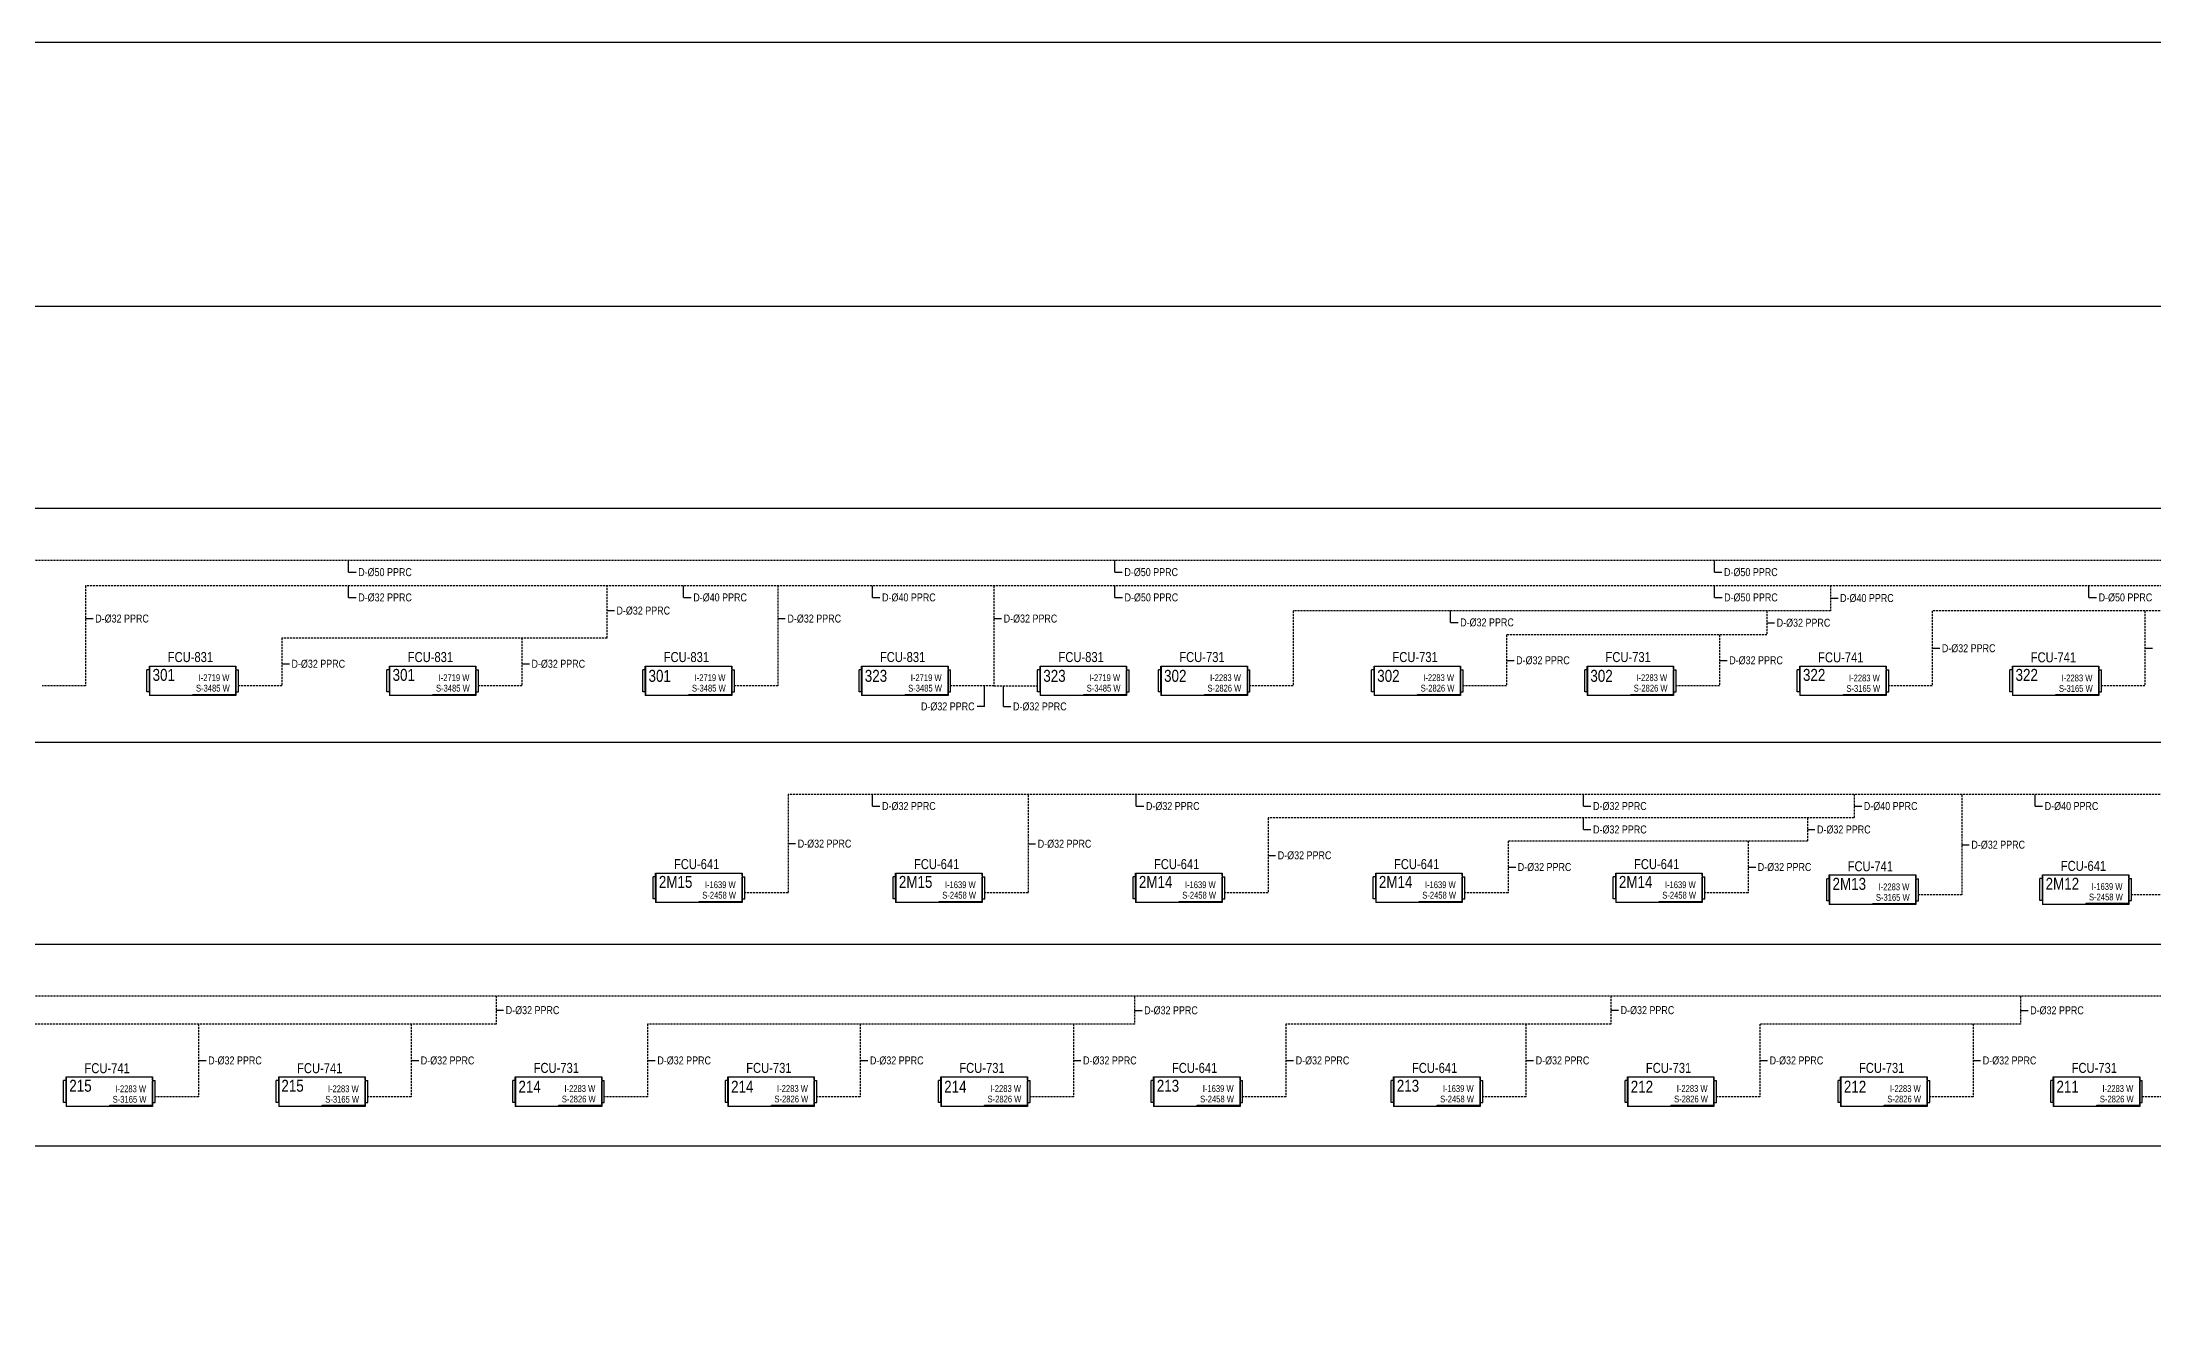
# Model space of a CAD drawing. Header units: centimetres. Extents: x 222914 to 271949, y -38857 to -18857.
# Drawn here: x 231865 to 237144, y -34777 to -31592 of the extents above; entities that cross this region are included whole.
import ezdxf
from ezdxf.enums import TextEntityAlignment as Align

# ---------------------------------------------------------------- set-up
doc = ezdxf.new("R2010")
doc.units = ezdxf.units.CM
doc.header["$LTSCALE"] = 0.2
doc.linetypes.add('DASHED', pattern=[75, 50, -25])
doc.linetypes.add('Hidden', pattern=[0.714375, 0.47625, -0.238125])
doc.layers.get('0').update_dxf_attribs({"color": 252})
for name, color, linetype, lineweight in [('1-BASLIK', 53, 'Continuous', 25), ('T-DRENAJ', 40, 'Hidden', 30), ('T-MAHAL', 120, 'Continuous', 15), ('T-STEXT', 181, 'Continuous', 15)]:
    doc.layers.add(name, color=color, linetype=linetype, lineweight=lineweight)
for name, color, linetype in [('T-DTEXT', 9, 'Continuous'), ('T-FC', 150, 'Continuous'), ('T-FC-NUMARA', 62, 'Continuous'), ('T-ITEXT', 32, 'Continuous'), ('T-TEXT', 85, 'Continuous')]:
    doc.layers.add(name, color=color, linetype=linetype)
doc.styles.add('ARIAL', font='arial.ttf')
doc.styles.add('LUCIDASANS', font='arial.ttf', dxfattribs={"width": 0.8})

# ---------------------------------------------------------------- blocks, each defined once
blk = doc.blocks.new('FANCOIL-DWD')
at = {"linetype": 'DASHED'}
blk.add_line((-114.3, -71.5), (-114.3, -16.4), dxfattribs=at)
for p, q in [((-108.1, -16.4), (-114.3, -16.4)), ((-114.3, -69.1), (-114.3, -18.8)), ((-108.1, -71.5), (-108.1, -7)), ((-108.1, -7), (108.1, -7)), ((-106.8, -80.9), (-106.8, -7)), ((108.1, -7), (108.1, -80.9)), ((108.1, -14.1), (108.1, -7.7)), ((108.1, -16.4), (114.6, -16.4)), ((108.1, -71), (108.1, -16.9)), ((114.6, -71.5), (114.6, -16.4)), ((-108.1, -71.5), (-114.3, -71.5)), ((-108.1, -71.5), (-108.1, -80.9)), ((108.1, -80.9), (-108.1, -80.9)), ((0.9, -80.9), (0.9, -78.2)), ((0.9, -78.2), (108.1, -78.2)), ((108.1, -78), (108.1, -71.5)), ((108.1, -71.5), (114.6, -71.5))]:
    blk.add_line(p, q)

msp = doc.modelspace()

# ---------------------------------------------------------------- linework, layer by layer
at = {"layer": '1-BASLIK'}
msp.add_lwpolyline([(224519.3, -31591.5), (264878.8, -31591.5), (264878.8, -37485.2), (224519.3, -37485.2)], close=True, dxfattribs=at)
at = {"layer": 'T-DRENAJ', "linetype": 'DASHED', "lineweight": -3, "ltscale": 0.5}
for p, q in [((255612.8, -32887.6), (226185.9, -32887.6)), ((240276.2, -32950.9), (231973.2, -32950.9)), ((231973.2, -32950.9), (231973.2, -33201.3, 0)), ((233276.2, -32949.4), (233276.2, -33082.3)), ((233703.7, -32950.1), (233703.7, -33201.3)), ((234244.2, -32950.9), (234244.2, -33201.3)), ((236335.2, -32950.1), (236335.2, -33013.4)), ((236335.2, -33013.4), (234992.5, -33013.4)), ((234992.5, -33013.4), (234992.5, -33201.3)), ((236176.7, -33013.4), (236176.7, -33073.5)), ((237865, -33013.4), (236589.6, -33013.4)), ((236589.6, -33013.4), (236589.6, -33201.3)), ((237121.1, -33013.4), (237121.1, -33201.3)), ((233276.2, -33082.3), (232463.8, -33082.3)), ((232463.8, -33082.3), (232463.8, -33201.3)), ((233063.8, -33082.3), (233063.8, -33201.3)), ((235525.3, -33073.5), (235525.3, -33201.3)), ((236176.7, -33073.5), (235525.3, -33073.5)), ((236058.1, -33073.5), (236058.1, -33201.3)), ((231973.2, -33201.3, 0), (231864.9, -33201.3, 0)), ((232463.8, -33201.3), (232355.5, -33201.3)), ((233063.8, -33201.3), (232955.5, -33201.3)), ((233703.7, -33201.3), (233595.3, -33201.3)), ((234244.2, -33201.3), (234135.9, -33201.3)), ((234244.2, -33201.3), (234352.5, -33201.3)), ((234992.5, -33201.3), (234884.2, -33201.3)), ((235525.3, -33201.3), (235417, -33201.3)), ((236058.1, -33201.3), (235949.8, -33201.3)), ((236589.6, -33201.3), (236481.3, -33201.3)), ((237121.1, -33201.3), (237012.8, -33201.3)), ((255571.3, -33472.7), (233729.4, -33472.7)), ((233729.4, -33472.7), (233729.4, -33719.1)), ((234329.4, -33473.4), (234329.4, -33719.1)), ((236394.6, -33472.7), (236394.6, -33531.2)), ((236663.5, -33473.4), (236663.5, -33723.8)), ((236394.6, -33531.2), (234929.4, -33531.2)), ((234929.4, -33531.2), (234929.4, -33719.1)), ((236277.6, -33531.2), (236277.6, -33589.8)), ((235529.4, -33589.8), (235529.4, -33719.1)), ((236277.6, -33589.8), (235529.4, -33589.8)), ((236129.4, -33589.8), (236129.4, -33719.1)), ((233729.4, -33719.1), (233621.1, -33719.1)), ((234329.4, -33719.1), (234221.1, -33719.1)), ((234929.4, -33719.1), (234821.1, -33719.1)), ((235529.4, -33719.1), (235421.1, -33719.1)), ((236129.4, -33719.1), (236021.1, -33719.1)), ((236663.5, -33723.8), (236555.2, -33723.8)), ((237196.3, -33723.6), (237087.9, -33723.6)), ((255612.8, -33977.7), (229005.4, -33977.7)), ((232999.4, -33977.6), (232999.4, -34047.3)), ((234595.6, -33978.4), (234595.6, -34047.3)), ((235786.6, -33977.6), (235786.6, -34047.3)), ((236810.4, -33978.4), (236810.4, -34047.3)), ((232999.4, -34047.3), (231133.9, -34047.3)), ((232255.5, -34047.3), (232255.5, -34228.9)), ((232787, -34047.3), (232787, -34228.9)), ((234595.6, -34047.3), (233378.4, -34047.3)), ((233378.4, -34047.3), (233378.4, -34228.8)), ((233909.9, -34047.3), (233909.9, -34228.8)), ((234442.7, -34047.3), (234442.7, -34228.8)), ((235786.6, -34047.3), (234974.2, -34047.3)), ((234974.2, -34047.3), (234974.2, -34228.8)), ((235574.2, -34047.3), (235574.2, -34228.8)), ((236159.1, -34047.3), (236159.1, -34228.8)), ((236810.4, -34047.3), (236159.1, -34047.3)), ((236691.9, -34047.3), (236691.9, -34228.8)), ((232255.5, -34228.9), (232147.2, -34228.9)), ((232787, -34228.9), (232678.7, -34228.9)), ((233378.4, -34228.8), (233270.1, -34228.8)), ((233909.9, -34228.8), (233801.6, -34228.8)), ((234442.7, -34228.8), (234334.4, -34228.8)), ((234974.2, -34228.8), (234865.9, -34228.8)), ((235574.2, -34228.8), (235465.9, -34228.8)), ((236159.1, -34228.8), (236050.7, -34228.8)), ((236691.9, -34228.8), (236583.5, -34228.8)), ((237223.4, -34228.8), (237115, -34228.8))]:
    msp.add_line(p, q, dxfattribs=at)
at = {"layer": 'T-DTEXT'}
for p, q in [((232630.7, -32916.9), (232630.7, -32887.6)), ((232630.7, -32916.9), (232649.6, -32916.9)), ((234546, -32916.9), (234546, -32887.6)), ((234546, -32916.9), (234565, -32916.9)), ((236045.1, -32916.9), (236045.1, -32887.6)), ((236045.1, -32916.9), (236064, -32916.9)), ((232630.7, -32980.1), (232630.7, -32950.9)), ((232630.7, -32980.1), (232649.6, -32980.1)), ((233468.3, -32980.1), (233468.3, -32950.9)), ((233468.3, -32980.1), (233487.2, -32980.1)), ((233940.3, -32980.1), (233940.3, -32950.9)), ((233940.3, -32980.1), (233959.2, -32980.1)), ((234546.4, -32980.1), (234546.4, -32950.9)), ((234546.4, -32980.1), (234565.4, -32980.1)), ((236045.4, -32980.1), (236045.4, -32950.9)), ((236045.4, -32980.1), (236064.4, -32980.1)), ((236335.2, -32981.7), (236354.2, -32981.7)), ((236981.5, -32980.1), (236981.5, -32950.9)), ((236981.5, -32980.1), (237000.4, -32980.1)), ((231973.2, -33033.1), (231992.2, -33033.1)), ((233276.2, -33013), (233295.2, -33013)), ((233703.7, -33033.1), (233722.6, -33033.1)), ((234244.2, -33033.1), (234263.2, -33033.1)), ((235385.5, -33042.6), (235385.5, -33013.4)), ((235385.5, -33042.6), (235404.4, -33042.6)), ((236176.7, -33043.4), (236195.7, -33043.4)), ((232463.8, -33146.2), (232482.7, -33146.2)), ((233063.8, -33146.2), (233082.7, -33146.2)), ((235525.3, -33137.4), (235544.3, -33137.4)), ((236058.1, -33137.4), (236077.1, -33137.4)), ((236589.6, -33107.3), (236608.6, -33107.3)), ((237121.1, -33107.3), (237140.1, -33107.3)), ((234220.8, -33252.7), (234220.8, -33201.3)), ((234267.6, -33252.7), (234267.6, -33201.3)), ((234220.8, -33252.7), (234201.8, -33252.7)), ((234267.6, -33252.7), (234286.6, -33252.7)), ((233940.3, -33501.9), (233940.3, -33472.7)), ((233940.3, -33501.9), (233959.2, -33501.9)), ((234599.9, -33501.9), (234599.9, -33472.7)), ((234599.9, -33501.9), (234618.8, -33501.9)), ((235717.7, -33501.9), (235717.7, -33472.7)), ((235717.7, -33501.9), (235736.7, -33501.9)), ((236394.6, -33501.9), (236413.5, -33501.9)), ((236846.8, -33501.9), (236846.8, -33472.7)), ((236846.8, -33501.9), (236865.8, -33501.9)), ((235717.7, -33560.5), (235717.7, -33531.2)), ((235717.7, -33560.5), (235736.7, -33560.5)), ((236277.6, -33560.5), (236296.5, -33560.5)), ((233729.4, -33595.9), (233748.4, -33595.9)), ((234329.4, -33596.3), (234348.4, -33596.3)), ((234929.4, -33625.2), (234948.4, -33625.2)), ((236663.5, -33598.6), (236682.4, -33598.6)), ((235529.4, -33654.4), (235548.4, -33654.4)), ((236129.4, -33654.4), (236148.4, -33654.4)), ((232999.4, -34012.5), (233018.4, -34012.5)), ((234595.6, -34012.9), (234614.5, -34012.9)), ((235786.6, -34012.5), (235805.6, -34012.5)), ((236810.4, -34012.9), (236829.4, -34012.9)), ((232255.5, -34138.1), (232274.5, -34138.1)), ((232787, -34138.1), (232806, -34138.1)), ((233378.4, -34138.1), (233397.4, -34138.1)), ((233909.9, -34138.1), (233928.9, -34138.1)), ((234442.7, -34138.1), (234461.7, -34138.1)), ((234974.2, -34138.1), (234993.2, -34138.1)), ((235574.2, -34138.1), (235593.2, -34138.1)), ((236159.1, -34138.1), (236178, -34138.1)), ((236691.9, -34138.1), (236710.8, -34138.1))]:
    msp.add_line(p, q, dxfattribs=at)
at = {"layer": 'T-TEXT', "color": 7}
for p, q in [((263936, -32252.6), (225015.5, -32252.6)), ((263936, -32757.6), (225015.5, -32757.6)), ((263936, -33342.7), (225015.5, -33342.7)), ((263936, -33847.7), (225015.5, -33847.7)), ((263936, -34352.7), (225015.5, -34352.7))]:
    msp.add_line(p, q, dxfattribs=at)

# ---------------------------------------------------------------- block references
at = {"layer": 'T-FC'}
for p in [(232240.8, -33144.6), (232840.8, -33144.6), (233480.7, -33144.6), (234021.3, -33144.6), (234467.6, -33144.6), (234769.6, -33144.6), (235302.4, -33144.6), (235835.2, -33144.6), (236366.7, -33144.6), (236898.2, -33144.6), (233506.5, -33662.4), (234106.5, -33662.4), (234706.5, -33662.4), (235306.5, -33662.4), (235906.5, -33662.4), (236440.5, -33667.1), (236973.3, -33666.9), (232032.6, -34172.1), (232564.1, -34172.1), (233155.5, -34172.1), (233687, -34172.1), (234219.8, -34172.1), (234751.3, -34172.1), (235351.3, -34172.1), (235936.1, -34172.1), (236468.9, -34172.1), (237000.4, -34172.1)]:
    msp.add_blockref('FANCOIL-DWD', p, dxfattribs=at)

# ---------------------------------------------------------------- texts
at = {"layer": 'T-DTEXT', "style": 'LUCIDASANS', "width": 0.8}
for s, p in [('D-%%C50 PPRC', (232654.8, -32926.8)), ('D-%%C50 PPRC', (234570.2, -32926.8)), ('D-%%C50 PPRC', (236069.3, -32926.8)), ('D-%%C32 PPRC', (232654.9, -32990)), ('D-%%C40 PPRC', (233492.5, -32990)), ('D-%%C40 PPRC', (233964.5, -32990)), ('D-%%C50 PPRC', (234570.6, -32990)), ('D-%%C50 PPRC', (236069.6, -32990)), ('D-%%C40 PPRC', (236359.4, -32991.6)), ('D-%%C50 PPRC', (237005.7, -32990)), ('D-%%C32 PPRC', (231997.4, -33042.9)), ('D-%%C32 PPRC', (233300.4, -33022.9)), ('D-%%C32 PPRC', (233727.9, -33042.9)), ('D-%%C32 PPRC', (234268.4, -33042.9)), ('D-%%C32 PPRC', (235409.7, -33052.5)), ('D-%%C32 PPRC', (236200.9, -33053.3)), ('D-%%C32 PPRC', (236613.8, -33117.2)), ('D-%%C32 PPRC', (232488, -33156)), ('D-%%C32 PPRC', (233088, -33156)), ('D-%%C32 PPRC', (235549.5, -33147.3)), ('D-%%C32 PPRC', (236082.3, -33147.3)), ('D-%%C32 PPRC', (234061.6, -33262.6)), ('D-%%C32 PPRC', (234291.8, -33262.6)), ('D-%%C32 PPRC', (233964.5, -33511.8)), ('D-%%C32 PPRC', (234624.1, -33511.8)), ('D-%%C32 PPRC', (235741.9, -33511.8)), ('D-%%C40 PPRC', (236418.8, -33511.8)), ('D-%%C40 PPRC', (236871, -33511.8)), ('D-%%C32 PPRC', (235741.9, -33570.4)), ('D-%%C32 PPRC', (236301.7, -33570.4)), ('D-%%C32 PPRC', (233753.6, -33605.8)), ('D-%%C32 PPRC', (234353.6, -33606.1)), ('D-%%C32 PPRC', (234953.6, -33635)), ('D-%%C32 PPRC', (236687.7, -33608.5)), ('D-%%C32 PPRC', (235553.6, -33664.3)), ('D-%%C32 PPRC', (236153.6, -33664.3)), ('D-%%C32 PPRC', (233023.6, -34022.3)), ('D-%%C32 PPRC', (234619.7, -34022.7)), ('D-%%C32 PPRC', (235810.8, -34022.3)), ('D-%%C32 PPRC', (236834.6, -34022.7)), ('D-%%C32 PPRC', (232279.7, -34148)), ('D-%%C32 PPRC', (232811.2, -34148)), ('D-%%C32 PPRC', (233402.6, -34148)), ('D-%%C32 PPRC', (233934.1, -34148)), ('D-%%C32 PPRC', (234466.9, -34148)), ('D-%%C32 PPRC', (234998.4, -34148)), ('D-%%C32 PPRC', (235598.4, -34148)), ('D-%%C32 PPRC', (236183.3, -34148)), ('D-%%C32 PPRC', (236716.1, -34148))]:
    msp.add_text(s, height=20, dxfattribs=at).set_placement(p)
at = {"layer": 'T-FC-NUMARA', "color": 62, "style": 'ARIAL', "width": 0.8}
for p in [(232178.7, -33141.7), (232778.7, -33141.7), (233418.6, -33141.7), (233959.1, -33141.7), (234405.5, -33141.7)]:
    msp.add_text('FCU-831', height=25, dxfattribs=at).set_placement(p)
at = {"layer": 'T-FC-NUMARA', "color": 30, "style": 'ARIAL', "width": 0.8}
for p in [(234707.5, -33141.7), (235240.3, -33141.7), (235773, -33141.7), (233093.4, -34169.2), (233624.8, -34169.2), (234157.6, -34169.2), (235874, -34169.2), (236406.8, -34169.2), (236938.3, -34169.2)]:
    msp.add_text('FCU-731', height=25, dxfattribs=at).set_placement(p)
at = {"layer": 'T-FC-NUMARA', "color": 163, "style": 'ARIAL', "width": 0.8}
for p in [(236304.5, -33142.4), (236836, -33142.4), (236378.4, -33664.9), (231970.5, -34169.9), (232502, -34169.9)]:
    msp.add_text('FCU-741', height=25, dxfattribs=at).set_placement(p)
at = {"layer": 'T-FC-NUMARA', "color": 1, "style": 'ARIAL', "width": 0.8}
for p in [(233444.3, -33659.5), (234044.3, -33659.5), (234644.3, -33659.5), (235244.3, -33659.5), (235844.3, -33659.5), (236911.2, -33664), (234689.1, -34169.2), (235289.1, -34169.2)]:
    msp.add_text('FCU-641', height=25, dxfattribs=at).set_placement(p)
at = {"layer": 'T-ITEXT', "color": 62, "style": 'ARIAL', "width": 0.8}
for p in [(232332.9, -33189.3), (232932.9, -33189.3), (233572.8, -33189.3), (234113.3, -33189.3), (234559.6, -33189.3)]:
    msp.add_text('I-2719 W', height=17, dxfattribs=at).set_placement(p, align=Align.RIGHT)
at = {"layer": 'T-ITEXT', "color": 30, "style": 'ARIAL', "width": 0.8}
for p in [(234861.6, -33189.3), (235394.4, -33189.3), (235927.2, -33189.3), (233247.5, -34216.8), (233779, -34216.8), (234311.8, -34216.8), (236028.2, -34216.8), (236560.9, -34216.8), (237092.4, -34216.8)]:
    msp.add_text('I-2283 W', height=17, dxfattribs=at).set_placement(p, align=Align.RIGHT)
at = {"layer": 'T-ITEXT', "color": 163, "style": 'ARIAL', "width": 0.8}
for p in [(236458.7, -33190), (236990.2, -33190), (236532.6, -33712.5), (232124.6, -34217.5), (232656.1, -34217.5)]:
    msp.add_text('I-2283 W', height=17, dxfattribs=at).set_placement(p, align=Align.RIGHT)
at = {"layer": 'T-ITEXT', "color": 1, "style": 'ARIAL', "width": 0.8}
for p in [(233598.5, -33707.1), (234198.5, -33707.1), (234798.5, -33707.1), (235398.5, -33707.1), (235998.5, -33707.1), (237065.4, -33711.6), (234843.3, -34216.8), (235443.3, -34216.8)]:
    msp.add_text('I-1639 W', height=17, dxfattribs=at).set_placement(p, align=Align.RIGHT)
at = {"layer": 'T-MAHAL', "style": 'LUCIDASANS', "width": 0.8}
for s, p in [('301', (232140.8, -33188.8)), ('301', (232740.8, -33188.8)), ('301', (233380.6, -33191.2)), ('323', (233921.2, -33191.2)), ('323', (234367.5, -33191.2)), ('302', (234669.5, -33191.2)), ('302', (235202.3, -33191.2)), ('302', (235735.1, -33191.2)), ('322', (236266.6, -33188.8)), ('322', (236798.1, -33188.8)), ('2M15', (233406.4, -33706.6)), ('2M15', (234006.4, -33706.6)), ('2M14', (234606.4, -33706.6)), ('2M14', (235206.4, -33706.6)), ('2M14', (235806.4, -33706.6)), ('2M13', (236340.5, -33711.4)), ('2M12', (236873.2, -33711.1)), ('215', (231932.5, -34216.4)), ('215', (232462.7, -34216.4)), ('214', (233055.4, -34218.8)), ('214', (233586.9, -34218.8)), ('214', (234119.7, -34218.8)), ('213', (234651.2, -34216.4)), ('213', (235251.2, -34216.4)), ('212', (235836, -34218.8)), ('212', (236368.8, -34218.8)), ('211', (236900.3, -34218.8))]:
    msp.add_text(s, height=30, dxfattribs=at).set_placement(p)
at = {"layer": 'T-STEXT', "color": 62, "style": 'ARIAL', "width": 0.8}
for p in [(232333.7, -33215.5), (232933.7, -33215.5), (233573.6, -33215.5), (234114.1, -33215.5), (234560.5, -33215.5)]:
    msp.add_text('S-3485 W', height=17, dxfattribs=at).set_placement(p, align=Align.RIGHT)
at = {"layer": 'T-STEXT', "color": 30, "style": 'ARIAL', "width": 0.8}
for p in [(234862.5, -33215.5), (235395.3, -33215.5), (235928.1, -33215.5), (233248.4, -34243), (233779.9, -34243), (234312.6, -34243), (236029, -34243), (236561.8, -34243), (237093.3, -34243)]:
    msp.add_text('S-2826 W', height=17, dxfattribs=at).set_placement(p, align=Align.RIGHT)
at = {"layer": 'T-STEXT', "color": 163, "style": 'ARIAL', "width": 0.8}
for p in [(236459.6, -33216.2), (236991, -33216.2), (236533.4, -33738.7), (232125.5, -34243.7), (232657, -34243.7)]:
    msp.add_text('S-3165 W', height=17, dxfattribs=at).set_placement(p, align=Align.RIGHT)
at = {"layer": 'T-STEXT', "color": 1, "style": 'ARIAL', "width": 0.8}
for p in [(233599.3, -33733.3), (234199.3, -33733.3), (234799.3, -33733.3), (235399.3, -33733.3), (235999.3, -33733.3), (237066.2, -33737.8), (234844.1, -34243), (235444.1, -34243)]:
    msp.add_text('S-2458 W', height=17, dxfattribs=at).set_placement(p, align=Align.RIGHT)

doc.saveas('drawing.dxf')
